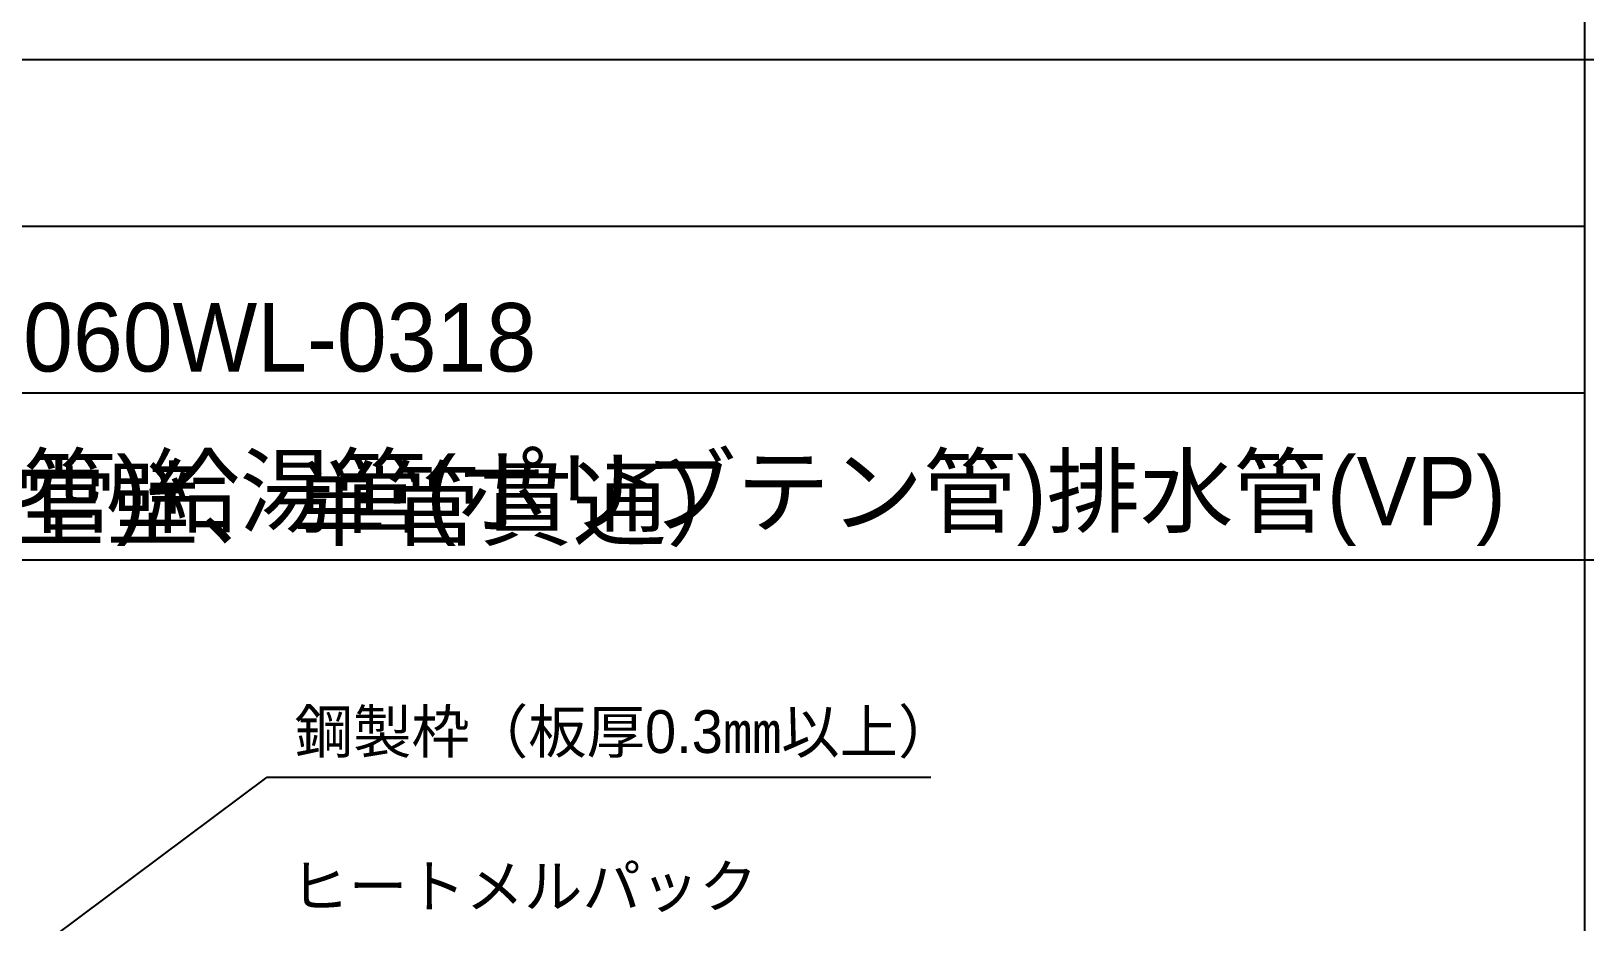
# Model space of a CAD drawing. Extents: x 443 to 1217, y -1921 to -677.
# Drawn here: x 736 to 826.8, y -1544.6 to -1492.6 of the extents above; entities that cross this region are included whole.
import ezdxf
from ezdxf.enums import TextEntityAlignment as Align

# ---------------------------------------------------------------- set-up
doc = ezdxf.new("R2010")
doc.units = 0
doc.header["$MEASUREMENT"] = 0
doc.layers.get('0').update_dxf_attribs({"linetype": 'CONTINUOUS'})
doc.layers.get('Defpoints').update_dxf_attribs({"color": 21, "linetype": 'CONTINUOUS'})
for name, color, linetype in [('1', 7, 'CONTINUOUS'), ('10', 7, 'CONTINUOUS'), ('25', 7, 'CONTINUOUS')]:
    doc.layers.add(name, color=color, linetype=linetype)
doc.styles.add('ｽﾀｲﾙ2', font='MS PGothic.ttf')

msp = doc.modelspace()

# ---------------------------------------------------------------- linework, layer by layer
at = {"color": 7, "linetype": 'Continuous'}
for p, q in [((724.222, -1555.292), (749.829, -1536.202)), ((749.829, -1536.202), (788.581, -1536.202))]:
    msp.add_line(p, q, dxfattribs=at)
at = {"layer": '1', "color": 4, "linetype": 'Continuous'}
for p, q in [((826.785, -1879.993), (826.785, -1365.705)), ((442.666, -1494.277), (1210.905, -1494.277)), ((634.726, -1523.495), (826.785, -1523.495)), ((826.785, -1523.495), (1018.845, -1523.495))]:
    msp.add_line(p, q, dxfattribs=at)
at = {"layer": '1', "color": 3, "linetype": 'Continuous'}
for p, q in [((663.944, -1504.016), (826.785, -1504.016)), ((663.944, -1513.755), (826.785, -1513.755))]:
    msp.add_line(p, q, dxfattribs=at)

# ---------------------------------------------------------------- texts
at = {"layer": '10', "linetype": 'Continuous', "style": 'ｽﾀｲﾙ2'}
for tag, p in [('鋼製枠（板厚0.3㎜以上）', (751.428, -1535.536)), ('ヒートメルパック', (751.182, -1544.563))]:
    msp.add_attdef(tag, text='', height=2.5, dxfattribs=at).set_placement(p, align=Align.BOTTOM_LEFT)
at = {"layer": '25', "style": 'ｽﾀｲﾙ2'}
for s, p in [('国土交通大臣認定番号\u3000PS060WL-0318', (668.574, -1512.508)), ('対象：給水管(ポリエチレン管)給湯管(ポリブテン管)排水管(VP)', (668.341, -1521.495))]:
    msp.add_text(s, height=4, dxfattribs=at).set_placement(p)
at = {"layer": 'Defpoints', "style": 'ｽﾀｲﾙ2'}
msp.add_text('タフロック-耐火パック（中空壁、単管貫通）', height=4, dxfattribs=at).set_placement((667.728, -1522.247))

doc.saveas('drawing.dxf')
